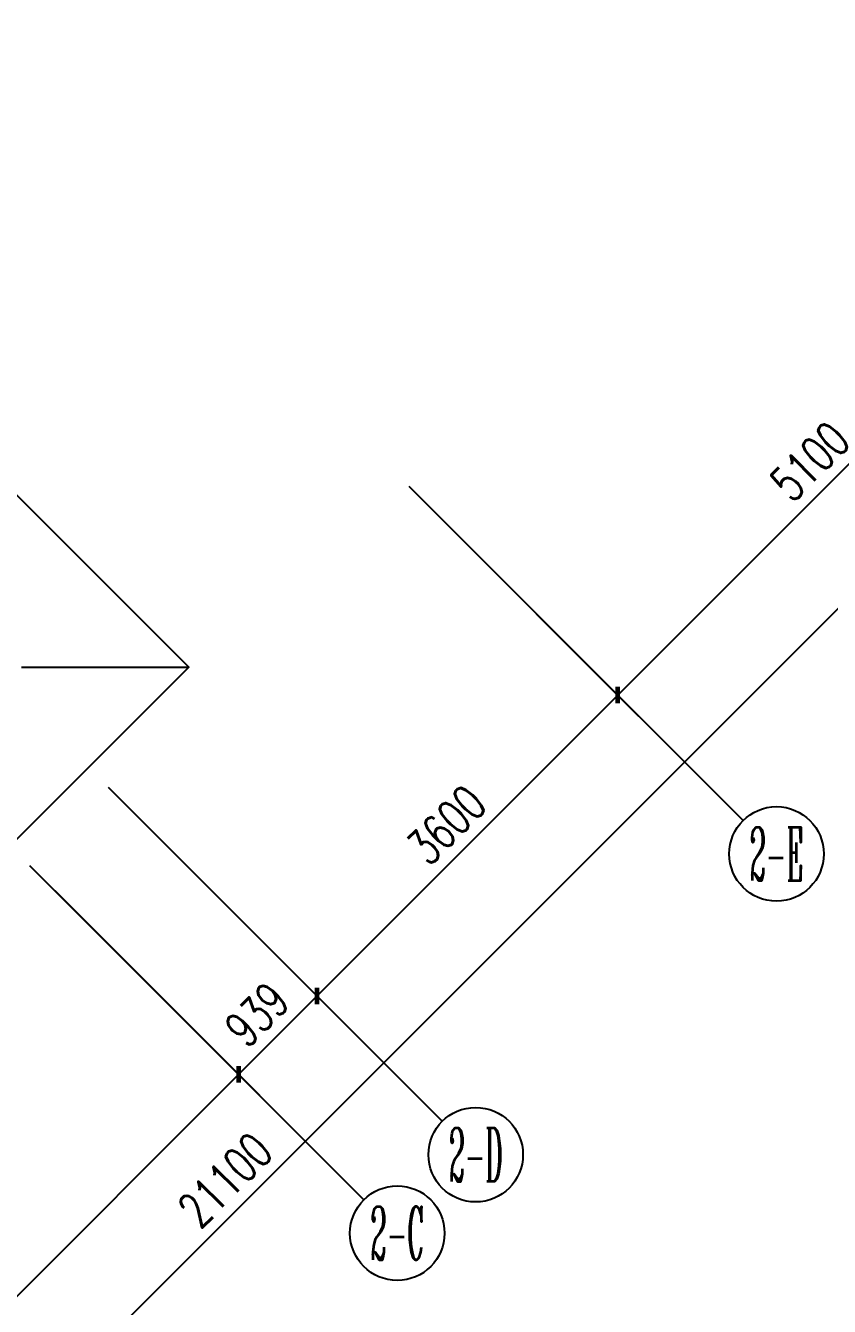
# Model space of a CAD drawing. Extents: x 815029915 to 815825525, y 579155098 to 579748855.
# Drawn here: x 815242356 to 815249158, y 579435962 to 579446801 of the extents above; entities that cross this region are included whole.
import ezdxf
from ezdxf.enums import TextEntityAlignment as Align

# ---------------------------------------------------------------- set-up
doc = ezdxf.new("R2010")
doc.units = 0
doc.header["$LTSCALE"] = 100
doc.header["$MEASUREMENT"] = 0
for name, color, linetype in [('AXIS', 3, 'Continuous'), ('AXIS_TEXT', 7, 'Continuous'), ('GROUND', 2, 'Continuous')]:
    doc.layers.add(name, color=color, linetype=linetype)
doc.styles.add('_TCH_AXIS', font='COMPLEX', dxfattribs={"bigfont": 'GBCBIG'})
doc.styles.add('_TCH_DIM_T3', font='SIMPLEX', dxfattribs={"width": 0.705882, "bigfont": 'GBCBIG'})
doc.styles.add('COMPLEX', font='COMPLEX')
doc.dimstyles.new('_TCH_ARCH-100', dxfattribs={"dimscale": 100, "dimtxt": 2.975, "dimasz": 1, "dimexe": 2.5, "dimexo": 3, "dimgap": 1, "dimtad": 1, "dimdec": 0, "dimzin": 0, "dimdsep": 46, "dimtxsty": '_TCH_DIM_T3', "dimblk": 'ARCHTICK', "dimcen": 0.09, "dimclrt": 7, "dimazin": 2, "dimtfac": 1, "dimtdec": 0, "dimtix": 1, "dimtmove": 2, "dimatfit": 3, "dimfxl": 0, "dimtolj": 1, "dimtzin": 0, "dimarcsym": 0})

# ---------------------------------------------------------------- blocks, each defined once
blk = doc.blocks.new('_AXISO')
blk.add_circle((0, 0), 0.5)
at = {"layer": 'AXIS_TEXT', "style": 'COMPLEX', "width": 1.041667}
blk.add_attdef('A', text='', height=0.56, dxfattribs=at).set_placement((-0.25, -0.28), (0.25, -0.28), align=Align.FIT)
blk = doc.blocks.new('_ArchTick')
at = {"color": 0, "linetype": 'ByBlock', "const_width": 0.4}
blk.add_lwpolyline([(-0.5, -0.5), (0.5, 0.5)], dxfattribs=at)
blk = doc.blocks.new('*D244')
at = {"layer": 'AXIS', "color": 0, "lineweight": -2, "transparency": 16777216}
for p, q in [((815249559, 579446438), (815251857, 579444140)), ((815236761, 579429397), (815251680, 579444317)), ((815234639, 579431518), (815236937, 579429220))]:
    blk.add_line(p, q, dxfattribs=at)
at = {"layer": 'Defpoints', "color": 0, "transparency": 16777216}
for p in [(815249347, 579446650), (815251680, 579444317), (815234427, 579431730)]:
    blk.add_point(p, dxfattribs=at)
at = {"layer": 'AXIS', "color": 0, "lineweight": -2, "transparency": 16777216, "xscale": 100, "yscale": 100, "zscale": 100}
for p, rotation in [((815251680, 579444317), 44.99999999977111), ((815236761, 579429397), 224.9999999997711)]:
    blk.add_blockref('_ArchTick', p, dxfattribs=dict(at, rotation=rotation))
at = {"layer": 'AXIS', "color": 7, "transparency": 16777216, "insert": (815244045, 579437033), "char_height": 297.5, "attachment_point": 5, "rotation": 45, "style": '_TCH_DIM_T3'}
blk.add_mtext('\\A1;21100', dxfattribs=at)
blk = doc.blocks.new('*D247')
at = {"layer": 'AXIS', "color": 0, "lineweight": -2, "transparency": 16777216}
for p, q in [((815242602, 579439481), (815244334, 579437749)), ((815238670, 579432437), (815244158, 579437925)), ((815237114, 579433993), (815238846, 579432261))]:
    blk.add_line(p, q, dxfattribs=at)
at = {"layer": 'Defpoints', "color": 0, "transparency": 16777216}
for p in [(815242390, 579439693), (815244158, 579437925), (815236902, 579434205)]:
    blk.add_point(p, dxfattribs=at)
at = {"layer": 'AXIS', "color": 0, "lineweight": -2, "transparency": 16777216, "xscale": 100, "yscale": 100, "zscale": 100}
for p, rotation in [((815244158, 579437925), 44.99999999937771), ((815238670, 579432437), 224.9999999993777)]:
    blk.add_blockref('_ArchTick', p, dxfattribs=dict(at, rotation=rotation))
at = {"layer": 'AXIS', "color": 7, "transparency": 16777216, "insert": (815241238, 579435357), "char_height": 297.5, "attachment_point": 5, "rotation": 45, "style": '_TCH_DIM_T3'}
blk.add_mtext('\\A1;7761', dxfattribs=at)
blk = doc.blocks.new('*D248')
at = {"layer": 'AXIS', "color": 0, "lineweight": -2, "transparency": 16777216}
for p, q in [((815243266, 579440145), (815244998, 579438413)), ((815242602, 579439481), (815244334, 579437749)), ((815244158, 579437925), (815244822, 579438589))]:
    blk.add_line(p, q, dxfattribs=at)
at = {"layer": 'Defpoints', "color": 0, "transparency": 16777216}
for p in [(815243054, 579440357), (815242390, 579439693), (815244822, 579438589)]:
    blk.add_point(p, dxfattribs=at)
at = {"layer": 'AXIS', "color": 0, "lineweight": -2, "transparency": 16777216, "xscale": 100, "yscale": 100, "zscale": 100}
for p, rotation in [((815244822, 579438589), 45), ((815244158, 579437925), 225)]:
    blk.add_blockref('_ArchTick', p, dxfattribs=dict(at, rotation=rotation))
at = {"layer": 'AXIS', "color": 7, "transparency": 16777216, "insert": (815244314, 579438433), "char_height": 297.5, "attachment_point": 5, "rotation": 45, "style": '_TCH_DIM_T3'}
blk.add_mtext('\\A1;939', dxfattribs=at)
blk = doc.blocks.new('*D249')
at = {"layer": 'AXIS', "color": 0, "lineweight": -2, "transparency": 16777216}
for p, q in [((815245811, 579442691), (815247544, 579440958)), ((815244822, 579438589), (815247367, 579441135)), ((815243266, 579440145), (815244998, 579438413))]:
    blk.add_line(p, q, dxfattribs=at)
at = {"layer": 'Defpoints', "color": 0, "transparency": 16777216}
for p in [(815245599, 579442903), (815247367, 579441135), (815243054, 579440357)]:
    blk.add_point(p, dxfattribs=at)
at = {"layer": 'AXIS', "color": 0, "lineweight": -2, "transparency": 16777216, "xscale": 100, "yscale": 100, "zscale": 100}
for p, rotation in [((815247367, 579441135), 45), ((815244822, 579438589), 225)]:
    blk.add_blockref('_ArchTick', p, dxfattribs=dict(at, rotation=rotation))
at = {"layer": 'AXIS', "color": 7, "transparency": 16777216, "insert": (815245918, 579440038), "char_height": 297.5, "attachment_point": 5, "rotation": 45, "style": '_TCH_DIM_T3'}
blk.add_mtext('\\A1;3600', dxfattribs=at)
blk = doc.blocks.new('*D250')
at = {"layer": 'AXIS', "color": 0, "lineweight": -2, "transparency": 16777216}
for p, q in [((815249418, 579446297), (815251150, 579444564)), ((815247367, 579441135), (815250973, 579444741)), ((815245811, 579442691), (815247544, 579440958))]:
    blk.add_line(p, q, dxfattribs=at)
at = {"layer": 'Defpoints', "color": 0, "transparency": 16777216}
for p in [(815249206, 579446509), (815250973, 579444741), (815245599, 579442903)]:
    blk.add_point(p, dxfattribs=at)
at = {"layer": 'AXIS', "color": 0, "lineweight": -2, "transparency": 16777216, "xscale": 100, "yscale": 100, "zscale": 100}
for p, rotation in [((815250973, 579444741), 45), ((815247367, 579441135), 225)]:
    blk.add_blockref('_ArchTick', p, dxfattribs=dict(at, rotation=rotation))
at = {"layer": 'AXIS', "color": 7, "transparency": 16777216, "insert": (815248994, 579443114), "char_height": 297.5, "attachment_point": 5, "rotation": 45, "style": '_TCH_DIM_T3'}
blk.add_mtext('\\A1;5100', dxfattribs=at)

msp = doc.modelspace()

# ---------------------------------------------------------------- linework, layer by layer
at = {"layer": 'AXIS'}
for p, q in [((815245599.3, 579442902.7), (815248427.8, 579440074.2)), ((815243053.8, 579440357.1), (815245882.2, 579437528.7)), ((815242389.8, 579439693.1), (815245218.2, 579436864.7))]:
    msp.add_line(p, q, dxfattribs=at)
at = {"layer": 'GROUND'}
msp.add_line((815242322.1, 579441371.6), (815243736.3, 579441371.6), dxfattribs=at)
msp.add_lwpolyline([(815206530.5, 579462879.6), (815225705.1, 579443705.1), (815223371.6, 579441371.6), (815233553.9, 579431189.3), (815243736.3, 579441371.6), (815239705.8, 579445402.1), (815245857.6, 579451554), (815219341.1, 579478070.5), (815215734.9, 579474464.2)], dxfattribs=at)

# ---------------------------------------------------------------- block references
at = {"layer": 'AXIS'}
ref = msp.add_blockref('_AXISO', (815248710.6, 579439791.4), dxfattribs=dict(at, xscale=800, yscale=800, zscale=800))
ref.add_attrib('A', '2-E', dxfattribs={"color": 7, "height": 452.55, "style": '_TCH_AXIS', "width": 0.33871}).set_placement((815248484.3, 579439565.1), (815248936.9, 579439565.1), align=Align.FIT)
ref = msp.add_blockref('_AXISO', (815246165, 579437245.8), dxfattribs=dict(at, xscale=800, yscale=800, zscale=800))
ref.add_attrib('A', '2-D', dxfattribs={"color": 7, "height": 452.55, "style": '_TCH_AXIS', "width": 0.333333}).set_placement((815245938.8, 579437019.5), (815246391.3, 579437019.5), align=Align.FIT)
ref = msp.add_blockref('_AXISO', (815245501.1, 579436581.9), dxfattribs=dict(at, xscale=800, yscale=800, zscale=800))
ref.add_attrib('A', '2-C', dxfattribs={"color": 7, "height": 452.55, "style": '_TCH_AXIS', "width": 0.344262}).set_placement((815245274.8, 579436355.6), (815245727.3, 579436355.6), align=Align.FIT)

# ---------------------------------------------------------------- dimensions: what is measured, and where the dimension line sits
for p1, p2, distance, picture, middle in [((815234427.1, 579431730.4), (815249347, 579446650.3), -3300, '*D244', (815244044.6, 579437032.8)), ((815245599.3, 579442902.7), (815249205.6, 579446508.9), -2500, '*D250', (815248994.3, 579443113.9)), ((815243053.8, 579440357.1), (815245599.3, 579442902.7), -2500, '*D249', (815245918.4, 579440038)), ((815242389.8, 579439693.1), (815243053.8, 579440357.1), -2500, '*D248', (815244313.7, 579438433.2)), ((815236901.9, 579434205.3), (815242389.8, 579439693.1), -2500, '*D247', (815241237.7, 579435357.3))]:
    dim = msp.add_aligned_dim(p1=p1, p2=p2, distance=distance, dimstyle='_TCH_ARCH-100', dxfattribs=at)
    dim.commit()
    dim.dimension.update_dxf_attribs({"geometry": picture, "text_midpoint": middle})

doc.saveas('drawing.dxf')
